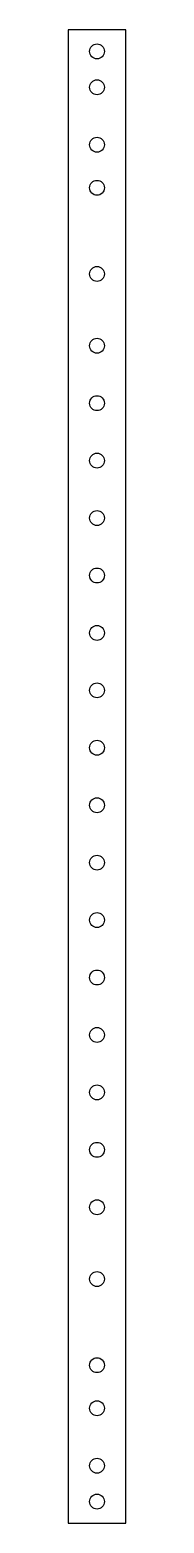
# Model space of a CAD drawing. Header units: inches. Extents: x 0 to 1, y 0 to 26.
import ezdxf

# ---------------------------------------------------------------- set-up
doc = ezdxf.new("R2010")
doc.units = ezdxf.units.IN
doc.header["$MEASUREMENT"] = 0

msp = doc.modelspace()

# ---------------------------------------------------------------- linework, layer by layer
msp.add_lwpolyline([(0, 0), (1, 0), (1, 26), (0, 26)], close=True)
for centre in [(0.5, 25.625), (0.5, 25), (0.5, 24), (0.5, 23.25), (0.5, 21.75), (0.5, 20.5), (0.5, 19.5), (0.5, 18.5), (0.5, 17.5), (0.5, 16.5), (0.5, 15.5), (0.5, 14.5), (0.5, 13.5), (0.5, 12.5), (0.5, 11.5), (0.5, 10.5), (0.5, 9.5), (0.5, 8.5), (0.5, 7.5), (0.5, 6.5), (0.5, 5.5), (0.5, 4.25), (0.5, 2.75), (0.5, 2), (0.5, 1), (0.5, 0.375)]:
    msp.add_circle(centre, 0.13)

doc.saveas('drawing.dxf')
